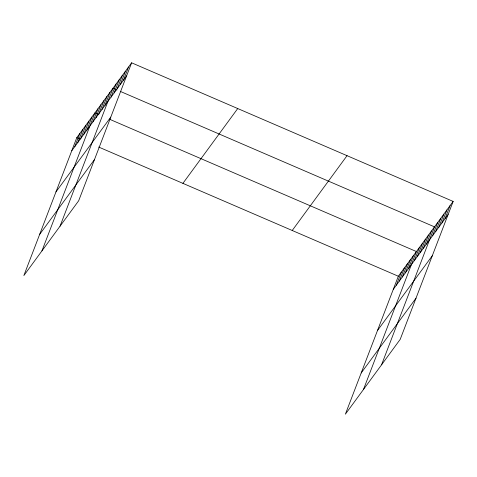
<?xml version="1.0" encoding="UTF-8"?>
<svg xmlns="http://www.w3.org/2000/svg" width="477" height="477" viewBox="0 0 477 477"><rect width="100%" height="100%" fill="white"/><g stroke="black" fill="none" stroke-linecap="round" stroke-linejoin="round"><path stroke-width="0.72" d="M131.628 62.809L76.809 137.614L23.85 275.575L78.675 200.763L131.628 62.809L453.15 201.425L400.191 339.385L345.372 414.191L398.325 276.237L453.15 201.425M74.8 146.588L79.82 133.5M77.817 142.474L82.837 129.386M80.828 138.36L85.854 125.272M83.845 134.246L88.871 121.158M86.862 130.132L91.882 117.044M41.94 250.89L94.899 112.93L98.876 114.641M92.89 121.903L97.916 108.816M95.907 117.789L100.927 104.701M98.918 113.675L103.944 100.587M101.935 109.561L106.961 96.467M104.952 105.447L109.972 92.353M60.03 226.199L112.989 88.239L116.966 89.956M111.075 97.093L116.096 84M114.182 92.854L119.202 79.76M117.288 88.615L122.309 75.521M120.395 84.375L125.415 71.288M123.501 80.136L128.522 67.048M396.321 285.21L401.342 272.117M399.332 281.096L404.359 268.002M402.349 276.982L407.376 263.888M405.367 272.862L410.387 259.774M408.378 268.748L413.404 255.66M363.462 389.506L416.421 251.546L109.489 119.22M414.412 260.52L419.432 247.432M417.423 256.405L422.449 243.318M420.44 252.291L425.466 239.204M423.457 248.177L428.477 235.089M426.474 244.063L431.494 230.975M381.552 364.822L434.511 226.861L120.287 91.387M432.591 235.71L437.618 222.622M435.698 231.47L440.724 218.383M438.804 227.231L443.831 214.143M441.911 222.992L446.937 209.904M445.017 218.752L450.044 205.665M71.783 150.702L126.608 75.897M55.964 191.909L110.789 117.103M39.669 234.368L94.488 159.556M182.912 183.359L237.731 108.553M292.228 230.492L347.047 155.681M393.304 289.324L448.124 214.513M377.486 330.531L432.305 255.72M361.19 372.984L416.01 298.179M76.809 137.614L80.124 139.045M98.691 147.047L398.325 276.237"/></g></svg>
